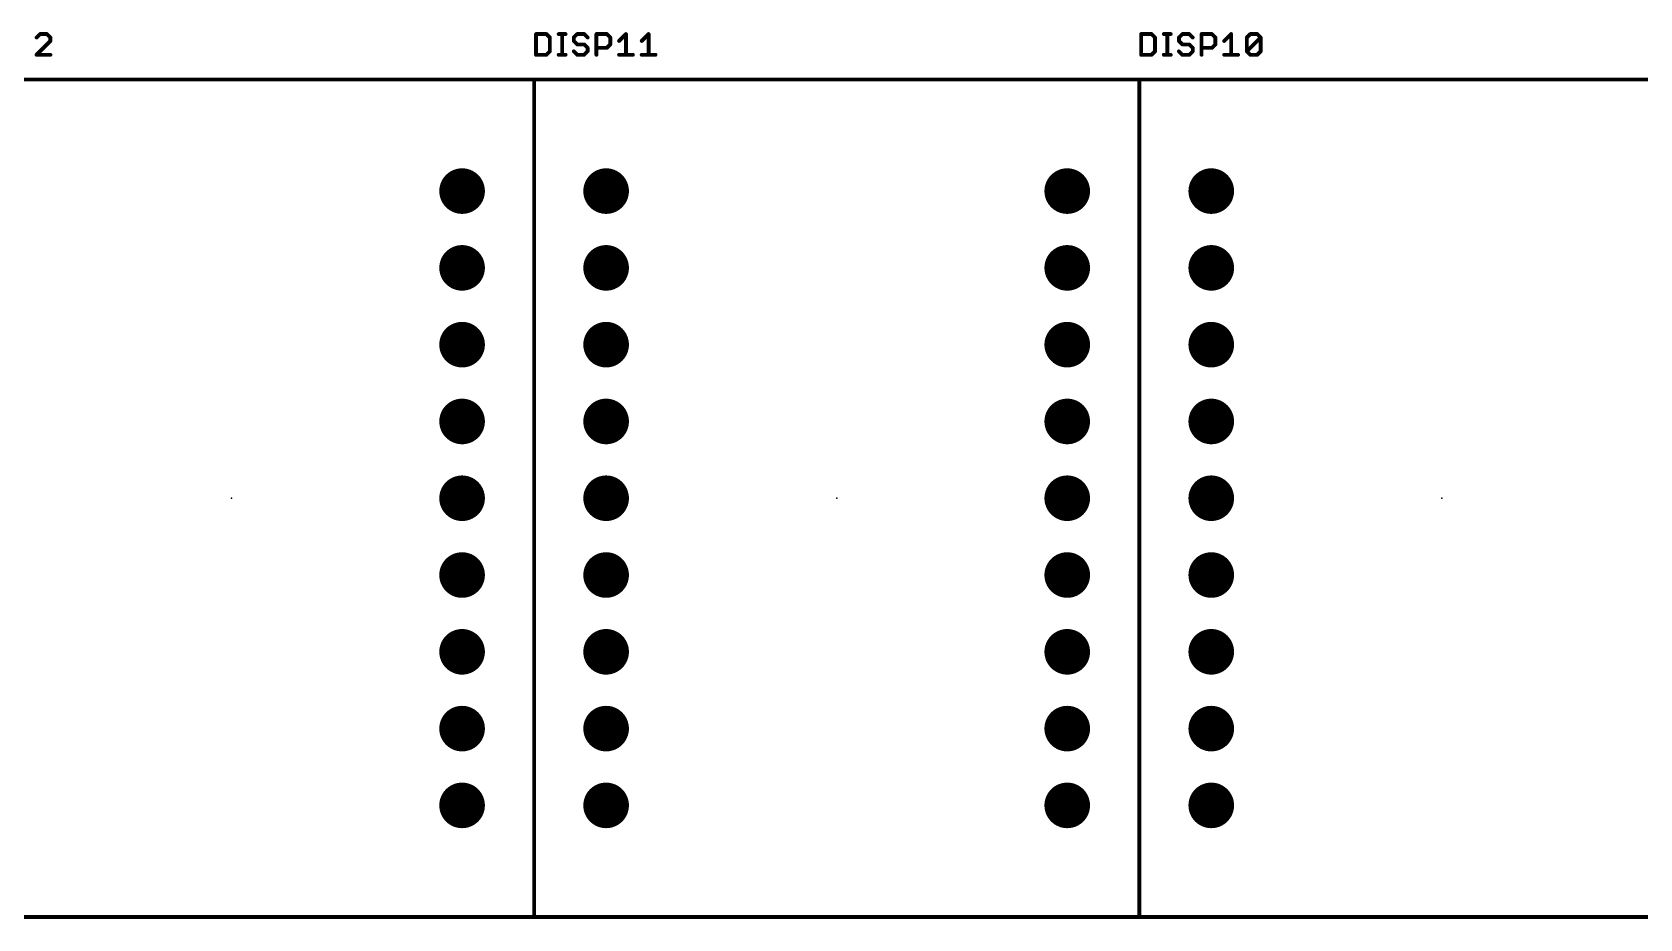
# Model space of a CAD drawing. Extents: x 0 to 426, y 0 to 160.
# Drawn here: x 53.4 to 106.5, y 76.1 to 105.4 of the extents above; entities that cross this region are included whole.
import ezdxf

# ---------------------------------------------------------------- set-up
doc = ezdxf.new("R2010")
doc.units = 0
doc.header["$MEASUREMENT"] = 0
doc.layers.get('0').update_dxf_attribs({"linetype": 'CONTINUOUS'})
for name, color, linetype in [('17', 82, 'CONTINUOUS'), ('21', 253, 'CONTINUOUS'), ('23', 7, 'CONTINUOUS'), ('25', 253, 'CONTINUOUS')]:
    doc.layers.add(name, color=color, linetype=linetype)

# ---------------------------------------------------------------- blocks, each defined once
blk = doc.blocks.new('ROUNDP')
at = {"const_width": 0.5}
blk.add_lwpolyline([(0, -0.25, 1), (0, 0.25, 1), (0, -0.25)], format="xyb", dxfattribs=at)

msp = doc.modelspace()

# ---------------------------------------------------------------- linework, layer by layer
at = {"layer": '21', "const_width": 0.127}
for points in [[(70, 103.85), (50, 103.85)], [(70, 103.85), (70, 76.15)], [(90, 103.85), (70, 103.85)], [(70, 76.15), (70, 103.85)], [(90, 103.85), (90, 76.15)], [(110, 103.85), (90, 103.85)], [(90, 76.15), (90, 103.85)], [(50, 76.15), (70, 76.15)], [(70, 76.15), (90, 76.15)], [(90, 76.15), (110, 76.15)]]:
    msp.add_lwpolyline(points, dxfattribs=at)
at = {"layer": '21', "const_width": 0.0635}
for points in [[(70.0318, 103.85, 1), (69.9682, 103.85)], [(70.0318, 103.85, 1), (69.9682, 103.85)], [(70, 103.8818, 1), (70, 103.8183)], [(70, 103.8183, 1), (70, 103.8818)], [(90.0318, 103.85, 1), (89.9682, 103.85)], [(90.0318, 103.85, 1), (89.9682, 103.85)], [(90, 103.8818, 1), (90, 103.8183)], [(90, 103.8183, 1), (90, 103.8818)], [(69.9682, 76.15, 1), (70.0318, 76.15)], [(69.9682, 76.15, 1), (70.0318, 76.15)], [(70, 76.1818, 1), (70, 76.1183)], [(70, 76.1183, 1), (70, 76.1818)], [(89.9682, 76.15, 1), (90.0318, 76.15)], [(89.9682, 76.15, 1), (90.0318, 76.15)], [(90, 76.1818, 1), (90, 76.1183)], [(90, 76.1183, 1), (90, 76.1818)]]:
    msp.add_lwpolyline(points, format="xyb", dxfattribs=at)
at = {"layer": '23'}
for p in [(60, 90), (80, 90), (100, 90)]:
    msp.add_point(p, dxfattribs=at)
at = {"layer": '25', "const_width": 0.127}
for points in [[(53.6705, 105.3549), (53.5561, 105.2405)], [(53.8993, 105.3549), (53.6705, 105.3549)], [(54.0137, 105.2405), (53.8993, 105.3549)], [(54.0137, 105.1261), (54.0137, 105.2405)], [(70.0635, 105.3549), (70.0635, 104.6685)], [(70.4067, 105.3549), (70.0635, 105.3549)], [(70.5211, 105.2405), (70.4067, 105.3549)], [(70.5211, 104.7829), (70.5211, 105.2405)], [(70.8119, 105.3549), (71.0407, 105.3549)], [(70.9263, 104.6685), (70.9263, 105.3549)], [(71.4253, 105.3549), (71.3109, 105.2405)], [(71.3109, 105.2405), (71.3109, 105.1261)], [(71.654, 105.3549), (71.4253, 105.3549)], [(71.7685, 105.2405), (71.654, 105.3549)], [(72.0593, 104.6685), (72.0593, 105.3549)], [(72.0593, 105.3549), (72.4025, 105.3549)], [(72.4025, 105.3549), (72.5169, 105.2405)], [(72.5169, 105.2405), (72.5169, 105.0117)], [(72.8077, 105.1261), (73.0365, 105.3549)], [(73.0365, 105.3549), (73.0365, 104.6685)], [(73.5561, 105.1261), (73.7849, 105.3549)], [(73.7849, 105.3549), (73.7849, 104.6685)], [(90.0635, 105.3549), (90.0635, 104.6685)], [(90.4067, 105.3549), (90.0635, 105.3549)], [(90.5211, 105.2405), (90.4067, 105.3549)], [(90.5211, 104.7829), (90.5211, 105.2405)], [(90.8119, 105.3549), (91.0407, 105.3549)], [(90.9263, 104.6685), (90.9263, 105.3549)], [(91.4253, 105.3549), (91.3109, 105.2405)], [(91.3109, 105.2405), (91.3109, 105.1261)], [(91.654, 105.3549), (91.4253, 105.3549)], [(91.7685, 105.2405), (91.654, 105.3549)], [(92.0593, 104.6685), (92.0593, 105.3549)], [(92.0593, 105.3549), (92.4025, 105.3549)], [(92.4025, 105.3549), (92.5169, 105.2405)], [(92.5169, 105.2405), (92.5169, 105.0117)], [(92.8077, 105.1261), (93.0365, 105.3549)], [(93.0365, 105.3549), (93.0365, 104.6685)], [(93.5561, 105.2405), (93.6705, 105.3549)], [(93.5561, 104.7829), (93.5561, 105.2405)], [(93.5561, 104.7829), (94.0137, 105.2405)], [(93.6705, 105.3549), (93.8993, 105.3549)], [(93.8993, 105.3549), (94.0137, 105.2405)], [(94.0137, 105.2405), (94.0137, 104.7829)], [(53.5561, 104.6685), (54.0137, 105.1261)], [(54.0137, 104.6685), (53.5561, 104.6685)], [(70.0635, 104.6685), (70.4067, 104.6685)], [(70.4067, 104.6685), (70.5211, 104.7829)], [(70.8119, 104.6685), (71.0407, 104.6685)], [(71.3109, 105.1261), (71.4253, 105.0117)], [(71.4253, 104.6685), (71.3109, 104.7829)], [(71.4253, 105.0117), (71.654, 105.0117)], [(71.654, 104.6685), (71.4253, 104.6685)], [(71.654, 105.0117), (71.7685, 104.8973)], [(71.7685, 104.7829), (71.654, 104.6685)], [(71.7685, 104.8973), (71.7685, 104.7829)], [(72.4025, 104.8973), (72.0593, 104.8973)], [(72.5169, 105.0117), (72.4025, 104.8973)], [(72.8077, 104.6685), (73.2653, 104.6685)], [(73.5561, 104.6685), (74.0137, 104.6685)], [(90.0635, 104.6685), (90.4067, 104.6685)], [(90.4067, 104.6685), (90.5211, 104.7829)], [(90.8119, 104.6685), (91.0407, 104.6685)], [(91.3109, 105.1261), (91.4253, 105.0117)], [(91.4253, 104.6685), (91.3109, 104.7829)], [(91.4253, 105.0117), (91.654, 105.0117)], [(91.654, 104.6685), (91.4253, 104.6685)], [(91.654, 105.0117), (91.7685, 104.8973)], [(91.7685, 104.7829), (91.654, 104.6685)], [(91.7685, 104.8973), (91.7685, 104.7829)], [(92.4025, 104.8973), (92.0593, 104.8973)], [(92.5169, 105.0117), (92.4025, 104.8973)], [(92.8077, 104.6685), (93.2653, 104.6685)], [(93.6705, 104.6685), (93.5561, 104.7829)], [(93.8993, 104.6685), (93.6705, 104.6685)], [(94.0137, 104.7829), (93.8993, 104.6685)]]:
    msp.add_lwpolyline(points, dxfattribs=at)
at = {"layer": '25', "const_width": 0.0635}
for points in [[(53.5337, 105.2629, 1), (53.5786, 105.218)], [(53.6705, 105.3866, 1), (53.6705, 105.3231)], [(53.693, 105.3324, 1), (53.6481, 105.3773)], [(53.9217, 105.3773, 1), (53.8768, 105.3324)], [(53.8993, 105.3231, 1), (53.8993, 105.3866)], [(54.0454, 105.2405, 1), (53.9819, 105.2405)], [(53.9912, 105.218, 1), (54.0361, 105.2629)], [(70.0953, 105.3549, 1), (70.0318, 105.3549)], [(70.0635, 105.3866, 1), (70.0635, 105.3231)], [(70.4291, 105.3773, 1), (70.3842, 105.3324)], [(70.4067, 105.3231, 1), (70.4067, 105.3866)], [(70.5528, 105.2405, 1), (70.4893, 105.2405)], [(70.4986, 105.218, 1), (70.5435, 105.2629)], [(70.8119, 105.3866, 1), (70.8119, 105.3231)], [(70.9581, 105.3549, 1), (70.8946, 105.3549)], [(71.0407, 105.3231, 1), (71.0407, 105.3866)], [(71.3426, 105.2405, 1), (71.2791, 105.2405)], [(71.2884, 105.2629, 1), (71.3333, 105.218)], [(71.4253, 105.3866, 1), (71.4253, 105.3231)], [(71.4477, 105.3324, 1), (71.4028, 105.3773)], [(71.6765, 105.3773, 1), (71.6316, 105.3324)], [(71.654, 105.3231, 1), (71.654, 105.3866)], [(71.746, 105.218, 1), (71.7909, 105.2629)], [(72.091, 105.3549, 1), (72.0275, 105.3549)], [(72.0593, 105.3866, 1), (72.0593, 105.3231)], [(72.4249, 105.3773, 1), (72.38, 105.3324)], [(72.4025, 105.3231, 1), (72.4025, 105.3866)], [(72.5486, 105.2405, 1), (72.4851, 105.2405)], [(72.4944, 105.218, 1), (72.5393, 105.2629)], [(73.0682, 105.3549, 1), (73.0047, 105.3549)], [(73.0589, 105.3324, 1), (73.014, 105.3773)], [(73.8167, 105.3549, 1), (73.7532, 105.3549)], [(73.8074, 105.3324, 1), (73.7624, 105.3773)], [(90.0953, 105.3549, 1), (90.0318, 105.3549)], [(90.0635, 105.3866, 1), (90.0635, 105.3231)], [(90.4291, 105.3773, 1), (90.3842, 105.3324)], [(90.4067, 105.3231, 1), (90.4067, 105.3866)], [(90.5528, 105.2405, 1), (90.4893, 105.2405)], [(90.4986, 105.218, 1), (90.5435, 105.2629)], [(90.8119, 105.3866, 1), (90.8119, 105.3231)], [(90.9581, 105.3549, 1), (90.8946, 105.3549)], [(91.0407, 105.3231, 1), (91.0407, 105.3866)], [(91.3426, 105.2405, 1), (91.2791, 105.2405)], [(91.2884, 105.2629, 1), (91.3333, 105.218)], [(91.4253, 105.3866, 1), (91.4253, 105.3231)], [(91.4477, 105.3324, 1), (91.4028, 105.3773)], [(91.6765, 105.3773, 1), (91.6316, 105.3324)], [(91.654, 105.3231, 1), (91.654, 105.3866)], [(91.746, 105.218, 1), (91.7909, 105.2629)], [(92.091, 105.3549, 1), (92.0275, 105.3549)], [(92.0593, 105.3866, 1), (92.0593, 105.3231)], [(92.4249, 105.3773, 1), (92.38, 105.3324)], [(92.4025, 105.3231, 1), (92.4025, 105.3866)], [(92.5486, 105.2405, 1), (92.4851, 105.2405)], [(92.4944, 105.218, 1), (92.5393, 105.2629)], [(93.0682, 105.3549, 1), (93.0047, 105.3549)], [(93.0589, 105.3324, 1), (93.014, 105.3773)], [(93.5879, 105.2405, 1), (93.5244, 105.2405)], [(93.5337, 105.2629, 1), (93.5786, 105.218)], [(93.6705, 105.3866, 1), (93.6705, 105.3231)], [(93.693, 105.3324, 1), (93.6481, 105.3773)], [(93.9217, 105.3773, 1), (93.8768, 105.3324)], [(93.8993, 105.3231, 1), (93.8993, 105.3866)], [(94.0454, 105.2405, 1), (93.9819, 105.2405)], [(94.0361, 105.218, 1), (93.9912, 105.2629)], [(93.9912, 105.218, 1), (94.0361, 105.2629)], [(53.5561, 104.7003, 1), (53.5561, 104.6368)], [(53.5337, 104.691, 1), (53.5786, 104.646)], [(53.9819, 105.1261, 1), (54.0454, 105.1261)], [(54.0361, 105.1036, 1), (53.9912, 105.1485)], [(54.0137, 104.6368, 1), (54.0137, 104.7003)], [(70.0635, 104.7003, 1), (70.0635, 104.6368)], [(70.0318, 104.6685, 1), (70.0953, 104.6685)], [(70.3842, 104.691, 1), (70.4291, 104.646)], [(70.4067, 104.6368, 1), (70.4067, 104.7003)], [(70.4893, 104.7829, 1), (70.5528, 104.7829)], [(70.5435, 104.7604, 1), (70.4986, 104.8053)], [(70.8119, 104.7003, 1), (70.8119, 104.6368)], [(70.8946, 104.6685, 1), (70.9581, 104.6685)], [(71.0407, 104.6368, 1), (71.0407, 104.7003)], [(71.3333, 105.1485, 1), (71.2884, 105.1036)], [(71.2791, 105.1261, 1), (71.3426, 105.1261)], [(71.3333, 104.8053, 1), (71.2884, 104.7604)], [(71.4253, 105.0434, 1), (71.4253, 104.9799)], [(71.4253, 104.7003, 1), (71.4253, 104.6368)], [(71.4028, 104.646, 1), (71.4477, 104.691)], [(71.4028, 104.9892, 1), (71.4477, 105.0341)], [(71.6316, 104.691, 1), (71.6765, 104.646)], [(71.6765, 105.0341, 1), (71.6316, 104.9892)], [(71.654, 104.9799, 1), (71.654, 105.0434)], [(71.654, 104.6368, 1), (71.654, 104.7003)], [(71.8002, 104.8973, 1), (71.7367, 104.8973)], [(71.7367, 104.7829, 1), (71.8002, 104.7829)], [(71.746, 104.8748, 1), (71.7909, 104.9197)], [(71.7909, 104.7604, 1), (71.746, 104.8053)], [(72.0593, 104.929, 1), (72.0593, 104.8655)], [(72.0275, 104.6685, 1), (72.091, 104.6685)], [(72.38, 104.9197, 1), (72.4249, 104.8748)], [(72.4025, 104.8655, 1), (72.4025, 104.929)], [(72.4851, 105.0117, 1), (72.5486, 105.0117)], [(72.5393, 104.9892, 1), (72.4944, 105.0341)], [(72.7852, 105.1485, 1), (72.8301, 105.1036)], [(72.8077, 104.7003, 1), (72.8077, 104.6368)], [(73.0047, 104.6685, 1), (73.0682, 104.6685)], [(73.2653, 104.6368, 1), (73.2653, 104.7003)], [(73.5561, 104.7003, 1), (73.5561, 104.6368)], [(73.5337, 105.1485, 1), (73.5786, 105.1036)], [(73.7532, 104.6685, 1), (73.8167, 104.6685)], [(74.0137, 104.6368, 1), (74.0137, 104.7003)], [(90.0635, 104.7003, 1), (90.0635, 104.6368)], [(90.0318, 104.6685, 1), (90.0953, 104.6685)], [(90.3842, 104.691, 1), (90.4291, 104.646)], [(90.4067, 104.6368, 1), (90.4067, 104.7003)], [(90.4893, 104.7829, 1), (90.5528, 104.7829)], [(90.5435, 104.7604, 1), (90.4986, 104.8053)], [(90.8119, 104.7003, 1), (90.8119, 104.6368)], [(90.8946, 104.6685, 1), (90.9581, 104.6685)], [(91.0407, 104.6368, 1), (91.0407, 104.7003)], [(91.3333, 105.1485, 1), (91.2884, 105.1036)], [(91.2791, 105.1261, 1), (91.3426, 105.1261)], [(91.3333, 104.8053, 1), (91.2884, 104.7604)], [(91.4253, 105.0434, 1), (91.4253, 104.9799)], [(91.4253, 104.7003, 1), (91.4253, 104.6368)], [(91.4028, 104.646, 1), (91.4477, 104.691)], [(91.4028, 104.9892, 1), (91.4477, 105.0341)], [(91.6316, 104.691, 1), (91.6765, 104.646)], [(91.6765, 105.0341, 1), (91.6316, 104.9892)], [(91.654, 104.9799, 1), (91.654, 105.0434)], [(91.654, 104.6368, 1), (91.654, 104.7003)], [(91.8002, 104.8973, 1), (91.7367, 104.8973)], [(91.7367, 104.7829, 1), (91.8002, 104.7829)], [(91.746, 104.8748, 1), (91.7909, 104.9197)], [(91.7909, 104.7604, 1), (91.746, 104.8053)], [(92.0593, 104.929, 1), (92.0593, 104.8655)], [(92.0275, 104.6685, 1), (92.091, 104.6685)], [(92.38, 104.9197, 1), (92.4249, 104.8748)], [(92.4025, 104.8655, 1), (92.4025, 104.929)], [(92.4851, 105.0117, 1), (92.5486, 105.0117)], [(92.5393, 104.9892, 1), (92.4944, 105.0341)], [(92.7852, 105.1485, 1), (92.8301, 105.1036)], [(92.8077, 104.7003, 1), (92.8077, 104.6368)], [(93.0047, 104.6685, 1), (93.0682, 104.6685)], [(93.2653, 104.6368, 1), (93.2653, 104.7003)], [(93.5244, 104.7829, 1), (93.5879, 104.7829)], [(93.5786, 104.8053, 1), (93.5337, 104.7604)], [(93.5337, 104.8053, 1), (93.5786, 104.7604)], [(93.6705, 104.7003, 1), (93.6705, 104.6368)], [(93.6481, 104.646, 1), (93.693, 104.691)], [(93.8768, 104.691, 1), (93.9217, 104.646)], [(93.8993, 104.6368, 1), (93.8993, 104.7003)], [(93.9819, 104.7829, 1), (94.0454, 104.7829)], [(94.0361, 104.7604, 1), (93.9912, 104.8053)]]:
    msp.add_lwpolyline(points, format="xyb", dxfattribs=at)

# ---------------------------------------------------------------- block references
at = {"layer": '17', "xscale": 1.508, "yscale": 1.508, "rotation": 180}
for p in [(67.62, 100.16), (67.62, 100.16), (87.62, 100.16), (87.62, 100.16), (67.62, 97.62), (67.62, 97.62), (87.62, 97.62), (87.62, 97.62), (67.62, 95.08), (67.62, 95.08), (87.62, 95.08), (87.62, 95.08), (67.62, 92.54), (67.62, 92.54), (87.62, 92.54), (87.62, 92.54), (67.62, 90), (67.62, 90), (87.62, 90), (87.62, 90), (67.62, 87.46), (67.62, 87.46), (87.62, 87.46), (87.62, 87.46), (67.62, 84.92), (67.62, 84.92), (87.62, 84.92), (87.62, 84.92), (67.62, 82.38), (67.62, 82.38), (87.62, 82.38), (87.62, 82.38)]:
    msp.add_blockref('ROUNDP', p, dxfattribs=at)
at = {"layer": '17', "xscale": 1.508, "yscale": 1.508}
for p in [(72.38, 100.16), (72.38, 100.16), (92.38, 100.16), (92.38, 100.16), (72.38, 97.62), (72.38, 97.62), (92.38, 97.62), (92.38, 97.62), (72.38, 95.08), (72.38, 95.08), (92.38, 95.08), (92.38, 95.08), (72.38, 92.54), (72.38, 92.54), (92.38, 92.54), (92.38, 92.54), (72.38, 90), (72.38, 90), (92.38, 90), (92.38, 90), (72.38, 87.46), (72.38, 87.46), (92.38, 87.46), (92.38, 87.46), (72.38, 84.92), (72.38, 84.92), (92.38, 84.92), (92.38, 84.92), (72.38, 82.38), (72.38, 82.38), (92.38, 82.38), (92.38, 82.38), (67.62, 79.84), (67.62, 79.84), (72.38, 79.84), (72.38, 79.84), (87.62, 79.84), (87.62, 79.84), (92.38, 79.84), (92.38, 79.84)]:
    msp.add_blockref('ROUNDP', p, dxfattribs=at)

doc.saveas('drawing.dxf')
